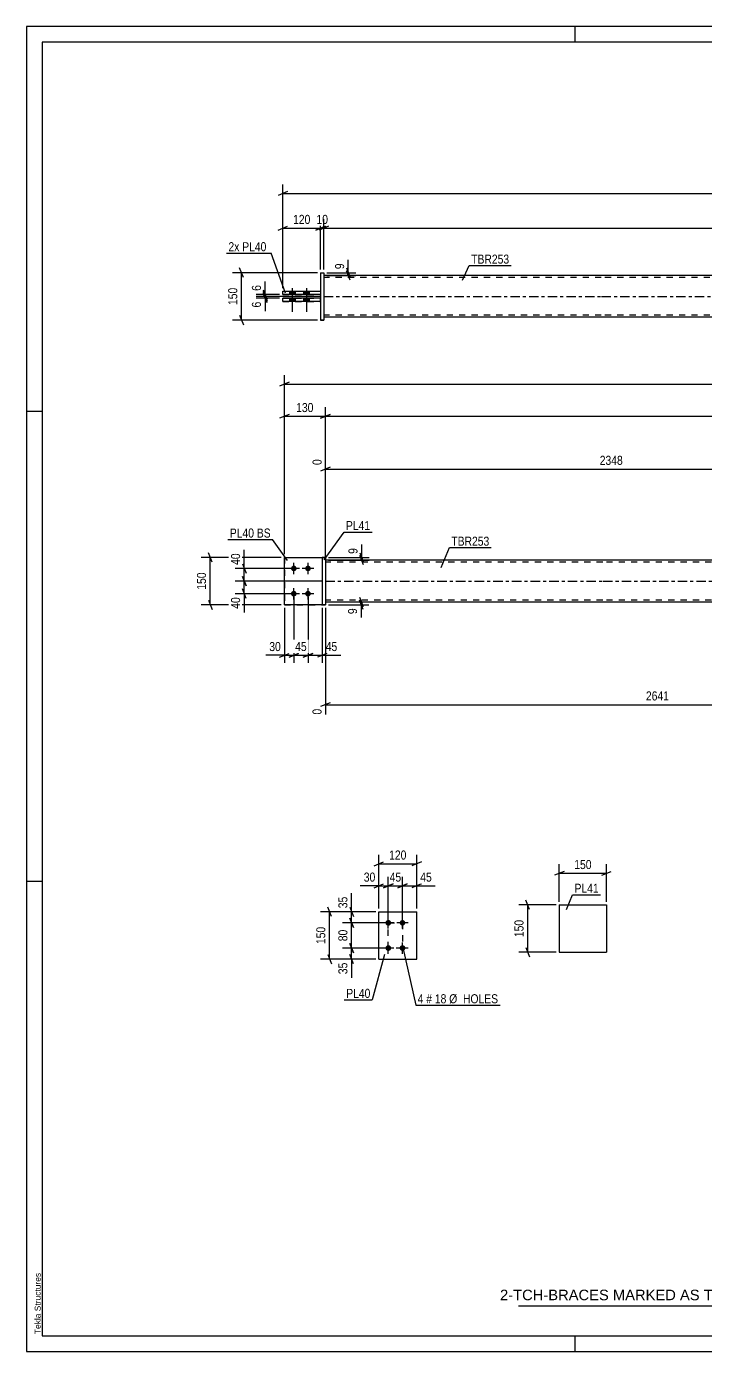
# Model space of a CAD drawing. Header units: millimetres. Extents: x 0 to 594, y 0 to 420.
# Drawn here: x 0 to 215.4, y 0 to 420 of the extents above; entities that cross this region are included whole.
import ezdxf

# ---------------------------------------------------------------- set-up
doc = ezdxf.new("R2010")
doc.units = ezdxf.units.MM
doc.linetypes.add('DXK_LINE_DOT2', pattern=[3.9198, 1.9599, -1.9599])
doc.linetypes.add('DXK_LINE_DOT3', pattern=[5.9187, 2.979, -0.9799, 0.9799, -0.9799])
doc.styles.add('Arial', font='ARIAL.TTF', dxfattribs={"height": 0.2})
doc.styles.add('Arial Narrow', font='ARIALN.TTF', dxfattribs={"height": 0.2})

# ---------------------------------------------------------------- blocks, each defined once
blk = doc.blocks.new('Unknown-581559637-1128')
at = {"color": 5, "linetype": 'Continuous'}
for p, q in [((594, 420), (0, 420)), ((0, 420), (0, 0)), ((174, 415), (174, 420)), ((589, 415), (5, 415)), ((5, 415), (5, 5)), ((5, 298), (0, 298)), ((5, 149), (0, 149)), ((5, 5), (589, 5)), ((174, 0), (174, 5)), ((0, 0), (594, 0))]:
    blk.add_line(p, q, dxfattribs=at)
at = {"color": 174, "linetype": 'Continuous', "style": 'Arial'}
blk.add_text('Tekla Structures', height=1.9102, rotation=90, dxfattribs=at).set_placement((4.5, 5.5))
blk = doc.blocks.new('Part-581559637-1555 - 1539')
at = {"color": 2, "linetype": 'Continuous'}
for p, q in [((111.76, 124.38), (111.76, 139.38)), ((111.76, 139.38), (123.76, 139.38)), ((123.76, 124.38), (123.76, 139.38)), ((111.76, 124.38), (111.76, 124.38)), ((111.76, 124.38), (123.76, 124.38)), ((123.76, 124.38), (123.76, 124.38))]:
    blk.add_line(p, q, dxfattribs=at)
at = {"color": 7, "linetype": 'DXK_LINE_DOT2'}
for p, q in [((111.76, 139.38), (123.76, 139.38)), ((111.76, 124.38), (111.76, 124.38)), ((111.76, 124.38), (123.76, 124.38)), ((123.76, 124.38), (123.76, 124.38))]:
    blk.add_line(p, q, dxfattribs=at)
blk = doc.blocks.new('Bolt-581559637-1560 - 1539')
at = {"linetype": 'Continuous'}
for points in [[(114.76, 134.98), (114.57, 135), (114.4, 135.06), (114.23, 135.15), (114.09, 135.28), (113.98, 135.43), (113.91, 135.6), (113.87, 135.79), (113.87, 135.98), (113.91, 136.16), (113.98, 136.33), (114.09, 136.48), (114.23, 136.61), (114.4, 136.7), (114.57, 136.76), (114.76, 136.78), (114.95, 136.76), (115.13, 136.7), (115.29, 136.61), (115.43, 136.48), (115.54, 136.33), (115.62, 136.16), (115.66, 135.98), (115.66, 135.79), (115.62, 135.6), (115.54, 135.43), (115.43, 135.28), (115.29, 135.15), (115.13, 135.06), (114.95, 135)], [(119.26, 134.98), (119.07, 135), (118.9, 135.06), (118.73, 135.15), (118.59, 135.28), (118.48, 135.43), (118.41, 135.6), (118.37, 135.79), (118.37, 135.98), (118.41, 136.16), (118.48, 136.33), (118.59, 136.48), (118.73, 136.61), (118.9, 136.7), (119.07, 136.76), (119.26, 136.78), (119.45, 136.76), (119.63, 136.7), (119.79, 136.61), (119.93, 136.48), (120.04, 136.33), (120.12, 136.16), (120.16, 135.98), (120.16, 135.79), (120.12, 135.6), (120.04, 135.43), (119.93, 135.28), (119.79, 135.15), (119.63, 135.06), (119.45, 135)], [(114.76, 126.98), (114.57, 127), (114.4, 127.06), (114.23, 127.15), (114.09, 127.28), (113.98, 127.43), (113.91, 127.6), (113.87, 127.79), (113.87, 127.98), (113.91, 128.16), (113.98, 128.33), (114.09, 128.48), (114.23, 128.61), (114.4, 128.7), (114.57, 128.76), (114.76, 128.78), (114.95, 128.76), (115.13, 128.7), (115.29, 128.61), (115.43, 128.48), (115.54, 128.33), (115.62, 128.16), (115.66, 127.98), (115.66, 127.79), (115.62, 127.6), (115.54, 127.43), (115.43, 127.28), (115.29, 127.15), (115.13, 127.06), (114.95, 127)], [(119.26, 126.98), (119.07, 127), (118.9, 127.06), (118.73, 127.15), (118.59, 127.28), (118.48, 127.43), (118.41, 127.6), (118.37, 127.79), (118.37, 127.98), (118.41, 128.16), (118.48, 128.33), (118.59, 128.48), (118.73, 128.61), (118.9, 128.7), (119.07, 128.76), (119.26, 128.78), (119.45, 128.76), (119.63, 128.7), (119.79, 128.61), (119.93, 128.48), (120.04, 128.33), (120.12, 128.16), (120.16, 127.98), (120.16, 127.79), (120.12, 127.6), (120.04, 127.43), (119.93, 127.28), (119.79, 127.15), (119.63, 127.06), (119.45, 127)]]:
    blk.add_hatch(color=1, dxfattribs=at).paths.add_polyline_path(points)
at = {"color": 1, "linetype": 'Continuous'}
for p, q in [((116.56, 135.88), (112.96, 135.88)), ((114.76, 134.08), (114.76, 137.68)), ((121.06, 135.88), (117.46, 135.88)), ((119.26, 134.08), (119.26, 137.68)), ((116.56, 127.88), (112.96, 127.88)), ((114.76, 126.08), (114.76, 129.68)), ((121.06, 127.88), (117.46, 127.88)), ((119.26, 126.08), (119.26, 129.68))]:
    blk.add_line(p, q, dxfattribs=at)
blk = doc.blocks.new('Bolt-581559637-1912 - 1907')
at = {"linetype": 'Continuous'}
for points in [[(84.79, 247.31, -1), (84.79, 249.11, -1)], [(89.29, 247.31, -1), (89.29, 249.11, -1)], [(84.79, 239.31, -1), (84.79, 241.11, -1)], [(89.29, 239.31, -1), (89.29, 241.11, -1)]]:
    blk.add_hatch(color=1, dxfattribs=at).paths.add_polyline_path(points)
at = {"color": 1, "linetype": 'Continuous'}
for p, q in [((86.59, 248.21), (82.99, 248.21)), ((84.79, 246.41), (84.79, 250.01)), ((91.09, 248.21), (87.49, 248.21)), ((89.29, 246.41), (89.29, 250.01)), ((86.59, 240.21), (82.99, 240.21)), ((84.79, 238.41), (84.79, 242.01)), ((91.09, 240.21), (87.49, 240.21)), ((89.29, 238.41), (89.29, 242.01))]:
    blk.add_line(p, q, dxfattribs=at)
blk = doc.blocks.new('Part-581559637-1923 - 1907')
at = {"color": 2, "linetype": 'Continuous'}
for p, q in [((94.79, 251.71), (93.79, 251.71)), ((93.79, 251.71), (93.79, 236.71)), ((94.79, 251.71), (94.79, 251.71)), ((94.79, 251.71), (94.79, 236.71)), ((93.79, 236.71), (94.79, 236.71))]:
    blk.add_line(p, q, dxfattribs=at)
at = {"color": 7, "linetype": 'DXK_LINE_DOT2'}
for p, q in [((93.79, 251.71), (94.79, 251.71)), ((94.79, 236.71), (93.79, 236.71))]:
    blk.add_line(p, q, dxfattribs=at)
blk = doc.blocks.new('Part-581559637-1928 - 1907')
at = {"color": 7, "linetype": 'DXK_LINE_DOT2'}
for p, q in [((81.79, 251.71), (81.79, 236.71)), ((81.79, 251.71), (93.79, 251.71)), ((93.79, 251.71), (93.79, 236.71)), ((81.79, 236.71), (93.79, 236.71))]:
    blk.add_line(p, q, dxfattribs=at)
blk = doc.blocks.new('Part-581559637-1933 - 1907')
at = {"color": 2, "linetype": 'Continuous'}
for p, q in [((81.79, 236.71), (81.79, 251.71)), ((81.79, 251.71), (93.79, 251.71)), ((93.79, 236.71), (81.79, 236.71))]:
    blk.add_line(p, q, dxfattribs=at)
at = {"color": 7, "linetype": 'DXK_LINE_DOT2'}
blk.add_line((93.79, 251.71), (93.79, 236.71), dxfattribs=at)
blk = doc.blocks.new('Part-581559637-1943 - 1907')
at = {"linetype": 'Continuous'}
blk.add_hatch(color=2, dxfattribs=at).paths.add_polyline_path([(496.91, 237.61), (496.11, 239.01), (497.71, 239.01)])
at = {"color": 2, "linetype": 'Continuous'}
for p, q in [((182.79, 250.81), (94.79, 250.81)), ((526.91, 250.81), (182.89, 250.81)), ((94.79, 237.61), (182.79, 237.61)), ((182.89, 237.61), (526.91, 237.61)), ((496.91, 237.61), (496.11, 239.01)), ((496.11, 239.01), (497.71, 239.01)), ((497.71, 239.01), (496.91, 237.61))]:
    blk.add_line(p, q, dxfattribs=at)
at = {"color": 7, "linetype": 'DXK_LINE_DOT2'}
for p, q in [((94.79, 250.81), (94.79, 237.61)), ((182.79, 250.21), (94.79, 250.21)), ((526.91, 250.21), (182.89, 250.21)), ((282.31, 250.81), (282.31, 250.21)), ((317.77, 250.81), (317.77, 250.21)), ((526.91, 237.61), (526.91, 250.81)), ((182.79, 238.21), (94.79, 238.21)), ((526.91, 238.21), (182.89, 238.21)), ((304.31, 237.61), (304.31, 238.21)), ((339.78, 237.61), (339.78, 238.21))]:
    blk.add_line(p, q, dxfattribs=at)
at = {"color": 7, "linetype": 'DXK_LINE_DOT3'}
for p, q in [((94.79, 244.21), (182.79, 244.21)), ((182.89, 244.21), (526.91, 244.21))]:
    blk.add_line(p, q, dxfattribs=at)
at = {"color": 2, "linetype": 'Continuous'}
blk.add_circle((496.91, 238.51), 1, dxfattribs=at)
blk = doc.blocks.new('Bolt-581559637-2355 - 2348')
at = {"linetype": 'Continuous'}
for points in [[(83.4, 335.08), (85.2, 335.08), (85.2, 336.08), (83.4, 336.08)], [(83.4, 335.08), (85.2, 335.08), (85.2, 336.08), (83.4, 336.08)], [(87.9, 335.08), (89.7, 335.08), (89.7, 336.08), (87.9, 336.08)], [(87.9, 335.08), (89.7, 335.08), (89.7, 336.08), (87.9, 336.08)], [(83.4, 332.88), (85.2, 332.88), (85.2, 333.88), (83.4, 333.88)], [(83.4, 332.88), (85.2, 332.88), (85.2, 333.88), (83.4, 333.88)], [(87.9, 332.88), (89.7, 332.88), (89.7, 333.88), (87.9, 333.88)], [(87.9, 332.88), (89.7, 332.88), (89.7, 333.88), (87.9, 333.88)]]:
    blk.add_hatch(color=1, dxfattribs=at).paths.add_polyline_path(points)
at = {"color": 1, "linetype": 'Continuous'}
for p, q in [((83.4, 336.08), (83.4, 335.08)), ((83.4, 336.08), (83.4, 335.08)), ((84.3, 337.08), (84.3, 329.58)), ((84.3, 337.08), (84.3, 329.58)), ((85.2, 336.08), (85.2, 335.08)), ((85.2, 336.08), (85.2, 335.08)), ((87.9, 336.08), (87.9, 335.08)), ((87.9, 336.08), (87.9, 335.08)), ((88.8, 337.08), (88.8, 329.58)), ((88.8, 337.08), (88.8, 329.58)), ((89.7, 336.08), (89.7, 335.08)), ((89.7, 336.08), (89.7, 335.08)), ((83.4, 333.88), (83.4, 332.88)), ((83.4, 333.88), (83.4, 332.88)), ((85.2, 333.88), (85.2, 332.88)), ((85.2, 333.88), (85.2, 332.88)), ((87.9, 333.88), (87.9, 332.88)), ((87.9, 333.88), (87.9, 332.88)), ((89.7, 333.88), (89.7, 332.88)), ((89.7, 333.88), (89.7, 332.88))]:
    blk.add_line(p, q, dxfattribs=at)
blk = doc.blocks.new('Part-581559637-2362 - 2348')
at = {"color": 2, "linetype": 'Continuous'}
for p, q in [((81.3, 335.08), (81.3, 336.08)), ((81.3, 336.08), (93.3, 336.08)), ((93.3, 336.08), (93.3, 335.08)), ((81.3, 335.08), (81.3, 335.08)), ((93.3, 335.08), (81.3, 335.08)), ((93.3, 335.08), (93.3, 335.08))]:
    blk.add_line(p, q, dxfattribs=at)
at = {"color": 7, "linetype": 'DXK_LINE_DOT2'}
for p, q in [((81.3, 336.08), (93.3, 336.08)), ((81.3, 335.08), (93.3, 335.08))]:
    blk.add_line(p, q, dxfattribs=at)
blk = doc.blocks.new('Part-581559637-2357 - 2348')
at = {"color": 2, "linetype": 'Continuous'}
for p, q in [((93.3, 341.95), (94.3, 341.95)), ((93.3, 341.95), (93.3, 326.95)), ((94.3, 341.95), (94.3, 341.95)), ((94.3, 341.95), (94.3, 326.95)), ((94.3, 326.95), (93.3, 326.95)), ((93.3, 326.95), (93.3, 326.95))]:
    blk.add_line(p, q, dxfattribs=at)
at = {"color": 7, "linetype": 'DXK_LINE_DOT2'}
for p, q in [((93.3, 341.95), (94.3, 341.95)), ((93.3, 326.95), (94.3, 326.95)), ((93.3, 326.95), (93.3, 326.95))]:
    blk.add_line(p, q, dxfattribs=at)
blk = doc.blocks.new('Part-581559637-2367 - 2348')
at = {"color": 2, "linetype": 'Continuous'}
for p, q in [((81.3, 332.88), (81.3, 333.88)), ((93.3, 333.88), (81.3, 333.88)), ((81.3, 332.88), (81.3, 332.88)), ((93.3, 332.88), (81.3, 332.88)), ((93.3, 332.88), (93.3, 333.88)), ((93.3, 332.88), (93.3, 332.88))]:
    blk.add_line(p, q, dxfattribs=at)
at = {"color": 7, "linetype": 'DXK_LINE_DOT2'}
for p, q in [((81.3, 333.88), (93.3, 333.88)), ((81.3, 332.88), (93.3, 332.88))]:
    blk.add_line(p, q, dxfattribs=at)
blk = doc.blocks.new('Part-581559637-2387 - 2348')
at = {"linetype": 'Continuous'}
blk.add_hatch(color=2, dxfattribs=at).paths.add_polyline_path([(496.43, 334.45), (495.63, 335.85), (497.23, 335.85)])
at = {"color": 2, "linetype": 'Continuous'}
for p, q in [((182.3, 341.05), (94.3, 341.05)), ((526.43, 341.05), (182.4, 341.05)), ((281.82, 335.17), (281.82, 335.07)), ((281.82, 335.17), (317.29, 335.17)), ((281.82, 335.17), (281.82, 335.17)), ((281.82, 333.77), (281.82, 333.87)), ((281.82, 333.77), (317.29, 333.77)), ((303.83, 335.07), (303.83, 335.17)), ((303.83, 335.17), (303.83, 335.17)), ((317.29, 335.17), (303.83, 335.17)), ((303.83, 333.87), (303.83, 333.77)), ((317.29, 335.17), (317.29, 333.77)), ((496.43, 334.45), (495.63, 335.85)), ((495.63, 335.85), (497.23, 335.85)), ((497.23, 335.85), (496.43, 334.45)), ((182.3, 327.85), (94.3, 327.85)), ((526.43, 327.85), (182.4, 327.85))]:
    blk.add_line(p, q, dxfattribs=at)
at = {"color": 7, "linetype": 'DXK_LINE_DOT2'}
for p, q in [((94.3, 341.05), (94.3, 327.85)), ((182.3, 340.45), (94.3, 340.45)), ((526.43, 340.45), (182.4, 340.45)), ((526.43, 341.05), (526.43, 327.85)), ((281.82, 335.17), (317.29, 335.17)), ((281.82, 335.07), (281.82, 335.17)), ((281.82, 333.87), (281.82, 335.07)), ((281.82, 333.77), (317.29, 333.77)), ((303.83, 333.87), (303.83, 335.17)), ((303.83, 335.17), (339.29, 335.17)), ((303.83, 333.77), (303.83, 333.77)), ((303.83, 333.77), (303.83, 333.77)), ((339.29, 333.77), (303.83, 333.77)), ((303.83, 333.77), (303.83, 333.77)), ((303.83, 333.77), (339.29, 333.77)), ((339.29, 335.17), (317.29, 335.17)), ((339.29, 335.17), (339.29, 333.77)), ((182.3, 328.45), (94.3, 328.45)), ((526.43, 328.45), (182.4, 328.45))]:
    blk.add_line(p, q, dxfattribs=at)
at = {"color": 7, "linetype": 'DXK_LINE_DOT3'}
for p, q in [((94.3, 334.45), (182.3, 334.45)), ((182.4, 334.45), (526.43, 334.45))]:
    blk.add_line(p, q, dxfattribs=at)
at = {"color": 2, "linetype": 'Continuous'}
blk.add_circle((496.43, 335.35), 1, dxfattribs=at)
blk = doc.blocks.new('Part-581559637-1515 - 1499')
at = {"color": 2, "linetype": 'Continuous'}
for p, q in [((168.99, 141.58), (168.99, 126.58)), ((168.99, 141.58), (183.99, 141.58)), ((183.99, 141.58), (183.99, 126.58)), ((168.99, 126.58), (183.99, 126.58))]:
    blk.add_line(p, q, dxfattribs=at)
blk = doc.blocks.new('Rectangle-581559637-1675 - 1539')
at = {"color": 1, "linetype": 'DXK_LINE_DOT2'}
blk.add_lwpolyline([(114.76, 135.88), (119.26, 135.88), (119.26, 127.88), (114.76, 127.88), (114.76, 135.88)], close=True, dxfattribs=at)
blk = doc.blocks.new('StraightDimension-581559637-1562 - 1539')
at = {"color": 7, "linetype": 'Continuous'}
for p, q in [((111.76, 140.38), (111.76, 157.44)), ((123.76, 140.38), (123.76, 157.44)), ((110.26, 153.99), (113.26, 155.19)), ((111.76, 154.59), (123.76, 154.59)), ((125.26, 155.19), (122.26, 153.99))]:
    blk.add_line(p, q, dxfattribs=at)
at = {"color": 0}
blk.add_wipeout([(121.1, 155.34), (121.1, 159.54), (114.42, 159.54), (114.42, 155.34)], dxfattribs=at)
at = {"color": 3, "style": 'Arial Narrow'}
blk.add_text('120', height=2.863, dxfattribs=at).set_placement((115.02, 155.94))
blk = doc.blocks.new('StraightDimension-581559637-1662 - 1539')
at = {"color": 7, "linetype": 'Continuous'}
for p, q in [((113.76, 127.88), (100.28, 127.88)), ((102.53, 129.38), (103.73, 126.38)), ((103.13, 124.38), (103.13, 127.88)), ((110.76, 124.38), (100.28, 124.38)), ((103.73, 122.88), (102.53, 125.88))]:
    blk.add_line(p, q, dxfattribs=at)
at = {"color": 0}
blk.add_wipeout([(102.38, 123.86), (98.18, 123.86), (98.18, 119), (102.38, 119)], dxfattribs=at)
at = {"color": 7, "linetype": 'Continuous'}
blk.add_line((103.13, 124.38), (103.13, 118.48), dxfattribs=at)
blk.add_line((103.13, 124.38), (103.13, 118.48), dxfattribs=at)
at = {"color": 3, "style": 'Arial Narrow'}
blk.add_text('35', height=2.863, rotation=90.0002, dxfattribs=at).set_placement((101.78, 119.6))
blk = doc.blocks.new('StraightDimension-581559637-1598 - 1539')
at = {"color": 7, "linetype": 'Continuous'}
for p, q in [((113.26, 146.99), (116.26, 148.19)), ((114.76, 136.88), (114.76, 150.44)), ((114.76, 147.59), (119.26, 147.59)), ((120.76, 148.19), (117.76, 146.99)), ((119.26, 136.88), (119.26, 150.44))]:
    blk.add_line(p, q, dxfattribs=at)
at = {"color": 0}
blk.add_wipeout([(119.44, 148.34), (119.44, 152.54), (114.58, 152.54), (114.58, 148.34)], dxfattribs=at)
at = {"color": 3, "style": 'Arial Narrow'}
blk.add_text('45', height=2.863, dxfattribs=at).set_placement((115.18, 148.94))
blk = doc.blocks.new('StraightDimension-581559637-1582 - 1539')
at = {"color": 7, "linetype": 'Continuous'}
for p, q in [((117.76, 146.99), (120.76, 148.19)), ((119.26, 136.88), (119.26, 150.44)), ((119.26, 147.59), (123.76, 147.59)), ((125.26, 148.19), (122.26, 146.99)), ((123.76, 140.38), (123.76, 150.44))]:
    blk.add_line(p, q, dxfattribs=at)
at = {"color": 0}
blk.add_wipeout([(129.14, 148.34), (129.14, 152.54), (124.29, 152.54), (124.29, 148.34)], dxfattribs=at)
at = {"color": 7, "linetype": 'Continuous'}
blk.add_line((123.76, 147.59), (129.67, 147.59), dxfattribs=at)
blk.add_line((123.76, 147.59), (129.67, 147.59), dxfattribs=at)
at = {"color": 3, "style": 'Arial Narrow'}
blk.add_text('45', height=2.863, dxfattribs=at).set_placement((124.89, 148.94))
blk = doc.blocks.new('StraightDimension-581559637-1608 - 1539')
at = {"color": 7, "linetype": 'Continuous'}
for p, q in [((110.26, 146.99), (113.26, 148.19)), ((111.76, 140.38), (111.76, 150.44)), ((111.76, 147.59), (114.76, 147.59)), ((116.26, 148.19), (113.26, 146.99)), ((114.76, 136.88), (114.76, 150.44))]:
    blk.add_line(p, q, dxfattribs=at)
at = {"color": 0}
blk.add_wipeout([(111.24, 148.34), (111.24, 152.54), (106.38, 152.54), (106.38, 148.34)], dxfattribs=at)
at = {"color": 7, "linetype": 'Continuous'}
blk.add_line((111.76, 147.59), (105.86, 147.59), dxfattribs=at)
blk.add_line((111.76, 147.59), (105.86, 147.59), dxfattribs=at)
at = {"color": 3, "style": 'Arial Narrow'}
blk.add_text('30', height=2.863, dxfattribs=at).set_placement((106.98, 148.94))
blk = doc.blocks.new('StraightDimension-581559637-1622 - 1539')
at = {"color": 7, "linetype": 'Continuous'}
for p, q in [((110.76, 139.38), (93.28, 139.38)), ((96.73, 137.88), (95.53, 140.88)), ((96.13, 124.38), (96.13, 139.38)), ((110.76, 124.38), (93.28, 124.38)), ((95.53, 125.88), (96.73, 122.88))]:
    blk.add_line(p, q, dxfattribs=at)
at = {"color": 0}
blk.add_wipeout([(95.38, 135.22), (91.18, 135.22), (91.18, 128.54), (95.38, 128.54)], dxfattribs=at)
at = {"color": 3, "style": 'Arial Narrow'}
blk.add_text('150', height=2.863, rotation=90.0002, dxfattribs=at).set_placement((94.78, 129.14))
blk = doc.blocks.new('StraightDimension-581559637-1639 - 1539')
at = {"color": 7, "linetype": 'Continuous'}
for p, q in [((110.76, 139.38), (100.28, 139.38)), ((102.53, 140.88), (103.73, 137.88)), ((103.13, 135.88), (103.13, 139.38)), ((113.76, 135.88), (100.28, 135.88)), ((103.73, 134.38), (102.53, 137.38))]:
    blk.add_line(p, q, dxfattribs=at)
at = {"color": 0}
blk.add_wipeout([(102.38, 144.76), (98.18, 144.76), (98.18, 139.91), (102.38, 139.91)], dxfattribs=at)
at = {"color": 7, "linetype": 'Continuous'}
blk.add_line((103.13, 139.38), (103.13, 145.29), dxfattribs=at)
blk.add_line((103.13, 139.38), (103.13, 145.29), dxfattribs=at)
at = {"color": 3, "style": 'Arial Narrow'}
blk.add_text('35', height=2.863, rotation=90.0002, dxfattribs=at).set_placement((101.78, 140.51))
blk = doc.blocks.new('StraightDimension-581559637-1652 - 1539')
at = {"color": 7, "linetype": 'Continuous'}
for p, q in [((113.76, 135.88), (100.28, 135.88)), ((102.53, 137.38), (103.73, 134.38)), ((103.13, 127.88), (103.13, 135.88)), ((113.76, 127.88), (100.28, 127.88)), ((103.73, 126.38), (102.53, 129.38))]:
    blk.add_line(p, q, dxfattribs=at)
at = {"color": 0}
blk.add_wipeout([(102.38, 134.31), (98.18, 134.31), (98.18, 129.45), (102.38, 129.45)], dxfattribs=at)
at = {"color": 3, "style": 'Arial Narrow'}
blk.add_text('80', height=2.863, rotation=90.0002, dxfattribs=at).set_placement((101.78, 130.05))
blk = doc.blocks.new('StraightDimension-581559637-4283 - 1907')
at = {"color": 7, "linetype": 'Continuous'}
for p, q in [((81.79, 252.71), (81.79, 299.29)), ((94.79, 252.71), (94.79, 299.29)), ((83.29, 297.04), (80.29, 295.84)), ((81.79, 296.44), (94.79, 296.44)), ((93.29, 295.84), (96.29, 297.04))]:
    blk.add_line(p, q, dxfattribs=at)
at = {"color": 0}
blk.add_wipeout([(91.63, 297.19), (91.63, 301.39), (84.94, 301.39), (84.94, 297.19)], dxfattribs=at)
at = {"color": 3, "style": 'Arial Narrow'}
blk.add_text('130', height=2.863, dxfattribs=at).set_placement((85.54, 297.79))
blk = doc.blocks.new('StraightDimension-581559637-2163 - 1907')
at = {"color": 7, "linetype": 'Continuous'}
for p, q in [((105.74, 253.21), (106.94, 250.21)), ((106.94, 249.31), (105.74, 252.31)), ((95.79, 251.71), (108.74, 251.71)), ((95.79, 250.81), (108.74, 250.81)), ((106.34, 250.81), (106.34, 251.71))]:
    blk.add_line(p, q, dxfattribs=at)
at = {"color": 0}
blk.add_wipeout([(105.59, 255.26), (101.39, 255.26), (101.39, 252.23), (105.59, 252.23)], dxfattribs=at)
at = {"color": 7, "linetype": 'Continuous'}
blk.add_line((106.34, 251.71), (106.34, 255.79), dxfattribs=at)
blk.add_line((106.34, 251.71), (106.34, 255.79), dxfattribs=at)
at = {"color": 3, "style": 'Arial Narrow'}
blk.add_text('9', height=2.86, rotation=90.0002, dxfattribs=at).set_placement((104.99, 252.83))
blk = doc.blocks.new('StraightDimension-581559637-2239 - 1907')
at = {"color": 7, "linetype": 'Continuous'}
for p, q in [((89.29, 239.21), (89.29, 218.28)), ((93.79, 235.71), (93.79, 218.28)), ((87.79, 220.08), (90.79, 221.28)), ((89.29, 220.68), (93.79, 220.68)), ((95.29, 221.28), (92.29, 220.08))]:
    blk.add_line(p, q, dxfattribs=at)
at = {"color": 0}
blk.add_wipeout([(99.17, 221.43), (99.17, 225.63), (94.31, 225.63), (94.31, 221.43)], dxfattribs=at)
at = {"color": 7, "linetype": 'Continuous'}
blk.add_line((93.79, 220.68), (99.69, 220.68), dxfattribs=at)
blk.add_line((93.79, 220.68), (99.69, 220.68), dxfattribs=at)
at = {"color": 3, "style": 'Arial Narrow'}
blk.add_text('45', height=2.863, dxfattribs=at).set_placement((94.91, 222.03))
blk = doc.blocks.new('StraightDimension-581559637-2253 - 1907')
at = {"color": 7, "linetype": 'Continuous'}
for p, q in [((276.16, 260.57), (276.16, 288.31)), ((94.79, 251.81), (94.79, 282.83)), ((96.29, 280.3), (93.29, 279.1)), ((94.79, 279.7), (276.16, 279.7)), ((274.66, 279.1), (277.66, 280.3))]:
    blk.add_line(p, q, dxfattribs=at)
at = {"color": 0, "linetype": 'Continuous'}
for points in [[(275.56, 288.91), (271.36, 288.91), (271.36, 280.4), (275.56, 280.4)], [(94.19, 283.43), (89.99, 283.43), (89.99, 280.4), (94.19, 280.4)]]:
    blk.add_wipeout(points, dxfattribs=at)
at = {"color": 0}
blk.add_wipeout([(189.73, 280.45), (189.73, 284.65), (181.22, 284.65), (181.22, 280.45)], dxfattribs=at)
at = {"color": 3, "linetype": 'Continuous', "style": 'Arial Narrow'}
for s, height, p in [('2348', 2.863, (274.96, 281)), ('0', 2.86, (93.59, 281))]:
    blk.add_text(s, height=height, rotation=90.0002, dxfattribs=at).set_placement(p)
at = {"color": 3, "style": 'Arial Narrow'}
blk.add_text('2348', height=2.863, dxfattribs=at).set_placement((181.82, 281.05))
blk = doc.blocks.new('StraightDimension-581559637-2073 - 1907')
at = {"color": 7, "linetype": 'Continuous'}
for p, q in [((58.89, 250.21), (57.69, 253.21)), ((80.79, 251.71), (55.44, 251.71)), ((58.29, 236.71), (58.29, 251.71)), ((80.79, 236.71), (55.44, 236.71)), ((57.69, 238.21), (58.89, 235.21))]:
    blk.add_line(p, q, dxfattribs=at)
at = {"color": 0}
blk.add_wipeout([(57.54, 247.55), (53.34, 247.55), (53.34, 240.87), (57.54, 240.87)], dxfattribs=at)
at = {"color": 3, "style": 'Arial Narrow'}
blk.add_text('150', height=2.863, rotation=90.0002, dxfattribs=at).set_placement((56.94, 241.47))
blk = doc.blocks.new('StraightDimension-581559637-2215 - 1907')
at = {"color": 7, "linetype": 'Continuous'}
for p, q in [((94.79, 235.71), (94.79, 201.9)), ((305.46, 236.61), (305.46, 196.42)), ((96.29, 205.63), (93.29, 204.43)), ((94.79, 205.03), (305.46, 205.03)), ((303.96, 204.43), (306.96, 205.63))]:
    blk.add_line(p, q, dxfattribs=at)
at = {"color": 0}
blk.add_wipeout([(204.38, 205.78), (204.38, 209.98), (195.87, 209.98), (195.87, 205.78)], dxfattribs=at)
at = {"color": 0, "linetype": 'Continuous'}
for points in [[(94.19, 204.33), (89.99, 204.33), (89.99, 201.3), (94.19, 201.3)], [(304.86, 204.33), (300.66, 204.33), (300.66, 195.82), (304.86, 195.82)]]:
    blk.add_wipeout(points, dxfattribs=at)
at = {"color": 3, "style": 'Arial Narrow'}
blk.add_text('2641', height=2.863, dxfattribs=at).set_placement((196.47, 206.38))
at = {"color": 3, "linetype": 'Continuous', "style": 'Arial Narrow'}
for s, height, p in [('0', 2.86, (93.59, 201.9)), ('2641', 2.863, (304.26, 196.42))]:
    blk.add_text(s, height=height, rotation=90.0002, dxfattribs=at).set_placement(p)
blk = doc.blocks.new('StraightDimension-581559637-2304 - 1907')
at = {"color": 7, "linetype": 'Continuous'}
for p, q in [((83.29, 307.21), (80.29, 306.01)), ((81.79, 252.71), (81.79, 309.46)), ((81.79, 306.61), (539.91, 306.61)), ((538.41, 306.01), (541.41, 307.21)), ((539.91, 252.71), (539.91, 309.46))]:
    blk.add_line(p, q, dxfattribs=at)
at = {"color": 0}
blk.add_wipeout([(315.11, 307.36), (315.11, 311.56), (306.59, 311.56), (306.59, 307.36)], dxfattribs=at)
at = {"color": 3, "style": 'Arial Narrow'}
blk.add_text('5115', height=2.863, dxfattribs=at).set_placement((307.19, 307.96))
blk = doc.blocks.new('StraightDimension-581559637-2136 - 1907')
at = {"color": 7, "linetype": 'Continuous'}
for p, q in [((83.79, 248.21), (66.24, 248.21)), ((68.49, 249.71), (69.69, 246.71)), ((69.09, 244.21), (69.09, 248.21)), ((93.79, 244.21), (66.24, 244.21)), ((69.69, 242.71), (68.49, 245.71))]:
    blk.add_line(p, q, dxfattribs=at)
at = {"color": 0}
blk.add_wipeout([(68.34, 253.59), (64.14, 253.59), (64.14, 248.73), (68.34, 248.73)], dxfattribs=at)
at = {"color": 7, "linetype": 'Continuous'}
blk.add_line((69.09, 248.21), (69.09, 254.11), dxfattribs=at)
blk.add_line((69.09, 248.21), (69.09, 254.11), dxfattribs=at)
at = {"color": 3, "style": 'Arial Narrow'}
blk.add_text('40', height=2.863, rotation=90.0002, dxfattribs=at).set_placement((67.74, 249.33))
blk = doc.blocks.new('StraightDimension-581559637-2149 - 1907')
at = {"color": 7, "linetype": 'Continuous'}
for p, q in [((93.79, 244.21), (66.24, 244.21)), ((68.49, 245.71), (69.69, 242.71)), ((69.09, 240.21), (69.09, 244.21)), ((83.79, 240.21), (66.24, 240.21)), ((69.69, 238.71), (68.49, 241.71))]:
    blk.add_line(p, q, dxfattribs=at)
at = {"color": 0}
blk.add_wipeout([(68.34, 239.68), (64.14, 239.68), (64.14, 234.83), (68.34, 234.83)], dxfattribs=at)
at = {"color": 7, "linetype": 'Continuous'}
blk.add_line((69.09, 240.21), (69.09, 234.3), dxfattribs=at)
blk.add_line((69.09, 240.21), (69.09, 234.3), dxfattribs=at)
at = {"color": 3, "style": 'Arial Narrow'}
blk.add_text('40', height=2.863, rotation=90.0002, dxfattribs=at).set_placement((67.74, 235.43))
blk = doc.blocks.new('StraightDimension-581559637-2172 - 1907')
at = {"color": 7, "linetype": 'Continuous'}
for p, q in [((95.79, 237.61), (108.59, 237.61)), ((95.79, 236.71), (108.59, 236.71)), ((105.59, 239.11), (106.79, 236.11)), ((106.79, 235.21), (105.59, 238.21)), ((106.19, 236.71), (106.19, 237.61))]:
    blk.add_line(p, q, dxfattribs=at)
at = {"color": 0}
blk.add_wipeout([(105.44, 236.18), (101.24, 236.18), (101.24, 233.15), (105.44, 233.15)], dxfattribs=at)
at = {"color": 7, "linetype": 'Continuous'}
blk.add_line((106.19, 236.71), (106.19, 232.63), dxfattribs=at)
blk.add_line((106.19, 236.71), (106.19, 232.63), dxfattribs=at)
at = {"color": 3, "style": 'Arial Narrow'}
blk.add_text('9', height=2.86, rotation=90.0002, dxfattribs=at).set_placement((104.84, 233.75))
blk = doc.blocks.new('StraightDimension-581559637-2222 - 1907')
at = {"color": 7, "linetype": 'Continuous'}
for p, q in [((81.79, 235.71), (81.79, 218.28)), ((84.79, 239.21), (84.79, 218.28)), ((80.29, 220.08), (83.29, 221.28)), ((81.79, 220.68), (84.79, 220.68)), ((86.29, 221.28), (83.29, 220.08))]:
    blk.add_line(p, q, dxfattribs=at)
at = {"color": 0}
blk.add_wipeout([(81.26, 221.43), (81.26, 225.63), (76.41, 225.63), (76.41, 221.43)], dxfattribs=at)
at = {"color": 7, "linetype": 'Continuous'}
blk.add_line((81.79, 220.68), (75.88, 220.68), dxfattribs=at)
blk.add_line((81.79, 220.68), (75.88, 220.68), dxfattribs=at)
at = {"color": 3, "style": 'Arial Narrow'}
blk.add_text('30', height=2.863, dxfattribs=at).set_placement((77.01, 222.03))
blk = doc.blocks.new('StraightDimension-581559637-2232 - 1907')
at = {"color": 7, "linetype": 'Continuous'}
for p, q in [((84.79, 239.21), (84.79, 218.28)), ((89.29, 239.21), (89.29, 218.28)), ((83.29, 220.08), (86.29, 221.28)), ((84.79, 220.68), (89.29, 220.68)), ((90.79, 221.28), (87.79, 220.08))]:
    blk.add_line(p, q, dxfattribs=at)
at = {"color": 0}
blk.add_wipeout([(89.47, 221.43), (89.47, 225.63), (84.61, 225.63), (84.61, 221.43)], dxfattribs=at)
at = {"color": 3, "style": 'Arial Narrow'}
blk.add_text('45', height=2.863, dxfattribs=at).set_placement((85.21, 222.03))
blk = doc.blocks.new('StraightDimension-581559637-4282 - 1907')
at = {"color": 7, "linetype": 'Continuous'}
for p, q in [((94.79, 252.71), (94.79, 299.29)), ((526.91, 252.71), (526.91, 299.29)), ((96.29, 297.04), (93.29, 295.84)), ((94.79, 296.44), (526.91, 296.44)), ((525.41, 295.84), (528.41, 297.04))]:
    blk.add_line(p, q, dxfattribs=at)
at = {"color": 0}
blk.add_wipeout([(315.11, 297.19), (315.11, 301.39), (306.59, 301.39), (306.59, 297.19)], dxfattribs=at)
at = {"color": 3, "style": 'Arial Narrow'}
blk.add_text('4855', height=2.863, dxfattribs=at).set_placement((307.19, 297.79))
blk = doc.blocks.new('StraightDimension-581559637-2419 - 2348')
at = {"color": 7, "linetype": 'Continuous'}
for p, q in [((81.3, 337.08), (81.3, 358.92)), ((93.3, 342.95), (93.3, 358.92)), ((79.8, 355.47), (82.8, 356.67)), ((81.3, 356.07), (93.3, 356.07)), ((94.8, 356.67), (91.8, 355.47))]:
    blk.add_line(p, q, dxfattribs=at)
at = {"color": 0}
blk.add_wipeout([(90.65, 356.82), (90.65, 361.02), (83.96, 361.02), (83.96, 356.82)], dxfattribs=at)
at = {"color": 3, "style": 'Arial Narrow'}
blk.add_text('120', height=2.863, dxfattribs=at).set_placement((84.56, 357.42))
blk = doc.blocks.new('StraightDimension-581559637-2398 - 2348')
at = {"color": 7, "linetype": 'Continuous'}
for p, q in [((81.3, 337.08), (81.3, 369.93)), ((539.43, 337.05), (539.43, 369.93)), ((82.8, 367.68), (79.8, 366.48)), ((81.3, 367.08), (539.43, 367.08)), ((537.93, 366.48), (540.93, 367.68))]:
    blk.add_line(p, q, dxfattribs=at)
at = {"color": 0}
blk.add_wipeout([(314.62, 367.83), (314.62, 372.03), (306.11, 372.03), (306.11, 367.83)], dxfattribs=at)
at = {"color": 3, "style": 'Arial Narrow'}
blk.add_text('5115', height=2.863, dxfattribs=at).set_placement((306.71, 368.43))
blk = doc.blocks.new('StraightDimension-581559637-2409 - 2348')
at = {"color": 7, "linetype": 'Continuous'}
for p, q in [((93.3, 342.95), (93.3, 358.92)), ((94.3, 342.95), (94.3, 358.92)), ((91.8, 355.47), (94.8, 356.67)), ((95.8, 356.67), (92.8, 355.47)), ((93.3, 356.07), (94.3, 356.07))]:
    blk.add_line(p, q, dxfattribs=at)
at = {"color": 0}
blk.add_wipeout([(96.23, 356.82), (96.23, 361.02), (91.37, 361.02), (91.37, 356.82)], dxfattribs=at)
at = {"color": 3, "style": 'Arial Narrow'}
blk.add_text('10', height=2.863, dxfattribs=at).set_placement((91.97, 357.42))
blk = doc.blocks.new('StraightDimension-581559637-2429 - 2348')
at = {"color": 7, "linetype": 'Continuous'}
for p, q in [((94.3, 342.95), (94.3, 358.92)), ((526.43, 342.95), (526.43, 358.92)), ((95.8, 356.67), (92.8, 355.47)), ((94.3, 356.07), (526.43, 356.07)), ((524.93, 355.47), (527.93, 356.67))]:
    blk.add_line(p, q, dxfattribs=at)
at = {"color": 0}
blk.add_wipeout([(314.62, 356.82), (314.62, 361.02), (306.11, 361.02), (306.11, 356.82)], dxfattribs=at)
at = {"color": 3, "style": 'Arial Narrow'}
blk.add_text('4855', height=2.863, dxfattribs=at).set_placement((306.71, 357.42))
blk = doc.blocks.new('StraightDimension-581559637-2460 - 2348')
at = {"color": 7, "linetype": 'Continuous'}
for p, q in [((92.3, 341.95), (65.36, 341.95)), ((68.81, 340.45), (67.61, 343.45)), ((68.21, 326.95), (68.21, 341.95)), ((67.61, 328.45), (68.81, 325.45)), ((92.3, 326.95), (65.36, 326.95))]:
    blk.add_line(p, q, dxfattribs=at)
at = {"color": 0}
blk.add_wipeout([(67.46, 337.79), (63.26, 337.79), (63.26, 331.11), (67.46, 331.11)], dxfattribs=at)
at = {"color": 3, "style": 'Arial Narrow'}
blk.add_text('150', height=2.863, rotation=90.0002, dxfattribs=at).set_placement((66.86, 331.71))
blk = doc.blocks.new('StraightDimension-581559637-2480 - 2348')
at = {"color": 7, "linetype": 'Continuous'}
for p, q in [((95.3, 341.95), (104.48, 341.95)), ((95.3, 341.05), (104.48, 341.05)), ((101.48, 343.45), (102.68, 340.45)), ((102.68, 339.55), (101.48, 342.55)), ((102.08, 341.05), (102.08, 341.95))]:
    blk.add_line(p, q, dxfattribs=at)
at = {"color": 0}
blk.add_wipeout([(101.33, 345.5), (97.13, 345.5), (97.13, 342.48), (101.33, 342.48)], dxfattribs=at)
at = {"color": 7, "linetype": 'Continuous'}
blk.add_line((102.08, 341.95), (102.08, 346.03), dxfattribs=at)
blk.add_line((102.08, 341.95), (102.08, 346.03), dxfattribs=at)
at = {"color": 3, "style": 'Arial Narrow'}
blk.add_text('9', height=2.86, rotation=90.0002, dxfattribs=at).set_placement((100.73, 343.08))
blk = doc.blocks.new('StraightDimension-581559637-2491 - 2348')
at = {"color": 7, "linetype": 'Continuous'}
for p, q in [((93.3, 334.45), (72.86, 334.45)), ((80.3, 333.88), (72.86, 333.88)), ((75.11, 335.95), (76.31, 332.95)), ((76.31, 332.38), (75.11, 335.38)), ((75.71, 333.88), (75.71, 334.45))]:
    blk.add_line(p, q, dxfattribs=at)
at = {"color": 0}
blk.add_wipeout([(74.96, 333.36), (70.76, 333.36), (70.76, 330.33), (74.96, 330.33)], dxfattribs=at)
at = {"color": 7, "linetype": 'Continuous'}
blk.add_line((75.71, 333.88), (75.71, 329.8), dxfattribs=at)
blk.add_line((75.71, 333.88), (75.71, 329.8), dxfattribs=at)
at = {"color": 3, "style": 'Arial Narrow'}
blk.add_text('6', height=2.86, rotation=90.0002, dxfattribs=at).set_placement((74.36, 330.93))
blk = doc.blocks.new('StraightDimension-581559637-2507 - 2348')
at = {"color": 7, "linetype": 'Continuous'}
for p, q in [((75.11, 336.58), (76.31, 333.58)), ((80.3, 335.08), (72.86, 335.08)), ((93.3, 334.45), (72.86, 334.45)), ((76.31, 332.95), (75.11, 335.95)), ((75.71, 334.45), (75.71, 335.08))]:
    blk.add_line(p, q, dxfattribs=at)
at = {"color": 0}
blk.add_wipeout([(74.96, 338.63), (70.76, 338.63), (70.76, 335.61), (74.96, 335.61)], dxfattribs=at)
at = {"color": 7, "linetype": 'Continuous'}
blk.add_line((75.71, 335.08), (75.71, 339.16), dxfattribs=at)
blk.add_line((75.71, 335.08), (75.71, 339.16), dxfattribs=at)
at = {"color": 3, "style": 'Arial Narrow'}
blk.add_text('6', height=2.86, rotation=90.0002, dxfattribs=at).set_placement((74.36, 336.21))
blk = doc.blocks.new('StraightDimension-581559637-1517 - 1499')
at = {"color": 7, "linetype": 'Continuous'}
for p, q in [((159.59, 140.08), (158.39, 143.08)), ((167.99, 141.58), (156.14, 141.58)), ((158.99, 126.58), (158.99, 141.58)), ((167.99, 126.58), (156.14, 126.58)), ((158.39, 128.08), (159.59, 125.08))]:
    blk.add_line(p, q, dxfattribs=at)
at = {"color": 0}
blk.add_wipeout([(158.24, 137.42), (154.04, 137.42), (154.04, 130.74), (158.24, 130.74)], dxfattribs=at)
at = {"color": 3, "style": 'Arial Narrow'}
blk.add_text('150', height=2.863, rotation=90.0002, dxfattribs=at).set_placement((157.64, 131.34))
blk = doc.blocks.new('StraightDimension-581559637-1526 - 1499')
at = {"color": 7, "linetype": 'Continuous'}
for p, q in [((170.49, 152.18), (167.49, 150.98)), ((168.99, 142.58), (168.99, 154.43)), ((168.99, 151.58), (183.99, 151.58)), ((182.49, 150.98), (185.49, 152.18)), ((183.99, 142.58), (183.99, 154.43))]:
    blk.add_line(p, q, dxfattribs=at)
at = {"color": 0}
blk.add_wipeout([(179.83, 152.33), (179.83, 156.53), (173.14, 156.53), (173.14, 152.33)], dxfattribs=at)
at = {"color": 3, "style": 'Arial Narrow'}
blk.add_text('150', height=2.863, dxfattribs=at).set_placement((173.74, 152.93))
blk = doc.blocks.new('Unknown-581559637-4610')
at = {"color": 7, "linetype": 'Continuous'}
blk.add_line((156, 14.5), (226, 14.5), dxfattribs=at)
at = {"color": 7, "style": 'Arial'}
blk.add_text('2-TCH-BRACES MARKED AS TBR253', height=3.3428, dxfattribs=at).set_placement((150.19, 16.25))
blk = doc.blocks.new('Mark-581559637-1551 - 1539')
at = {"color": 0}
blk.add_wipeout([(109.08, 112.09), (109.08, 115.09), (101.41, 115.09), (101.41, 112.09)], dxfattribs=at)
blk.add_wipeout([(109.08, 112.09), (109.08, 115.09), (101.41, 115.09), (101.41, 112.09)], dxfattribs=at)
at = {"color": 30, "linetype": 'Continuous'}
for p in [(113.6, 125.88), (100.81, 111.49)]:
    blk.add_line(p, (109.68, 111.49), dxfattribs=at)
at = {"color": 3, "style": 'Arial Narrow'}
blk.add_text('PL40', height=2.863, dxfattribs=at).set_placement((101.41, 112.09))
blk = doc.blocks.new('Mark-581559637-1556 - 1539')
at = {"color": 0}
blk.add_wipeout([(125.89, 110.38), (125.89, 113.38), (124.06, 113.38), (124.06, 110.38)], dxfattribs=at)
blk.add_wipeout([(125.89, 110.38), (125.89, 113.38), (124.06, 113.38), (124.06, 110.38)], dxfattribs=at)
at = {"color": 7, "linetype": 'Continuous'}
blk.add_line((119.38, 128.03), (123.46, 109.78), dxfattribs=at)
at = {"color": 0}
blk.add_wipeout([(128.62, 110.38), (128.62, 113.38), (126.79, 113.38), (126.79, 110.38)], dxfattribs=at)
blk.add_wipeout([(128.62, 110.38), (128.62, 113.38), (126.79, 113.38), (126.79, 110.38)], dxfattribs=at)
at = {"color": 3, "style": 'Arial Narrow'}
blk.add_text('4', height=2.86, dxfattribs=at).set_placement((124.06, 110.38))
at = {"color": 0}
blk.add_wipeout([(133.17, 110.38), (133.17, 113.38), (129.52, 113.38), (129.52, 110.38)], dxfattribs=at)
blk.add_wipeout([(133.17, 110.38), (133.17, 113.38), (129.52, 113.38), (129.52, 110.38)], dxfattribs=at)
at = {"color": 3, "style": 'Arial Narrow'}
blk.add_text('#', height=2.86, dxfattribs=at).set_placement((126.79, 110.38))
at = {"color": 0}
blk.add_wipeout([(149.6, 110.38), (149.6, 113.38), (134.07, 113.38), (134.07, 110.38)], dxfattribs=at)
blk.add_wipeout([(149.6, 110.38), (149.6, 113.38), (134.07, 113.38), (134.07, 110.38)], dxfattribs=at)
at = {"color": 7, "linetype": 'Continuous'}
blk.add_line((123.46, 109.78), (150.2, 109.78), dxfattribs=at)
at = {"color": 3, "style": 'Arial Narrow'}
for s, p in [('18', (129.52, 110.38)), ('Ø  HOLES', (134.07, 110.38))]:
    blk.add_text(s, height=2.863, dxfattribs=at).set_placement(p)
blk = doc.blocks.new('Mark-581559637-1919 - 1907')
at = {"color": 0}
blk.add_wipeout([(108.99, 260.36), (108.99, 263.36), (101.31, 263.36), (101.31, 260.36)], dxfattribs=at)
blk.add_wipeout([(108.99, 260.36), (108.99, 263.36), (101.31, 263.36), (101.31, 260.36)], dxfattribs=at)
at = {"color": 30, "linetype": 'Continuous'}
for p, q in [((94.43, 250.9), (100.71, 259.76)), ((100.71, 259.76), (109.59, 259.76))]:
    blk.add_line(p, q, dxfattribs=at)
at = {"color": 3, "style": 'Arial Narrow'}
blk.add_text('PL41', height=2.863, dxfattribs=at).set_placement((101.31, 260.36))
blk = doc.blocks.new('Mark-581559637-1939 - 1907')
at = {"color": 0}
blk.add_wipeout([(146.81, 255.42), (146.81, 258.42), (134.75, 258.42), (134.75, 255.42)], dxfattribs=at)
blk.add_wipeout([(146.81, 255.42), (146.81, 258.42), (134.75, 258.42), (134.75, 255.42)], dxfattribs=at)
at = {"color": 30, "linetype": 'Continuous'}
for p, q in [((131.55, 248.47), (134.15, 254.82)), ((134.15, 254.82), (147.41, 254.82))]:
    blk.add_line(p, q, dxfattribs=at)
at = {"color": 3, "style": 'Arial Narrow'}
blk.add_text('TBR253', height=2.863, dxfattribs=at).set_placement((134.75, 255.42))
blk = doc.blocks.new('MarkSet-581559637-2333 - 1907')
at = {"color": 0}
blk.add_wipeout([(72.16, 258), (72.16, 261), (64.49, 261), (64.49, 258)], dxfattribs=at)
blk.add_wipeout([(72.16, 258), (72.16, 261), (64.49, 261), (64.49, 258)], dxfattribs=at)
blk.add_wipeout([(77.45, 258), (77.45, 261), (73.06, 261), (73.06, 258)], dxfattribs=at)
blk.add_wipeout([(77.45, 258), (77.45, 261), (73.06, 261), (73.06, 258)], dxfattribs=at)
at = {"color": 30, "linetype": 'Continuous'}
for p in [(63.89, 257.4), (82.82, 250.77)]:
    blk.add_line(p, (78.05, 257.4), dxfattribs=at)
at = {"color": 3, "style": 'Arial Narrow'}
for s, p in [('PL40', (64.49, 258)), ('BS', (73.06, 258))]:
    blk.add_text(s, height=2.863, dxfattribs=at).set_placement(p)
blk = doc.blocks.new('Mark-581559637-2383 - 2348')
at = {"color": 0}
blk.add_wipeout([(153.11, 344.83), (153.11, 347.83), (141.05, 347.83), (141.05, 344.83)], dxfattribs=at)
blk.add_wipeout([(153.11, 344.83), (153.11, 347.83), (141.05, 347.83), (141.05, 344.83)], dxfattribs=at)
at = {"color": 30, "linetype": 'Continuous'}
for p, q in [((138.34, 339.56), (140.45, 344.23)), ((140.45, 344.23), (153.71, 344.23))]:
    blk.add_line(p, q, dxfattribs=at)
at = {"color": 3, "style": 'Arial Narrow'}
blk.add_text('TBR253', height=2.863, dxfattribs=at).set_placement((141.05, 344.83))
blk = doc.blocks.new('MarkSet-581559637-2575 - 2348')
at = {"color": 0}
blk.add_wipeout([(67.52, 348.77), (67.52, 351.77), (64.05, 351.77), (64.05, 348.77)], dxfattribs=at)
blk.add_wipeout([(67.52, 348.77), (67.52, 351.77), (64.05, 351.77), (64.05, 348.77)], dxfattribs=at)
blk.add_wipeout([(76.1, 348.77), (76.1, 351.77), (68.42, 351.77), (68.42, 348.77)], dxfattribs=at)
blk.add_wipeout([(76.1, 348.77), (76.1, 351.77), (68.42, 351.77), (68.42, 348.77)], dxfattribs=at)
at = {"color": 30, "linetype": 'Continuous'}
for p in [(63.45, 348.17), (82.15, 335.46)]:
    blk.add_line(p, (77.6, 348.17), dxfattribs=at)
at = {"color": 3, "style": 'Arial Narrow'}
for s, p in [('2x', (64.05, 348.77)), ('PL40', (68.42, 348.77))]:
    blk.add_text(s, height=2.863, dxfattribs=at).set_placement(p)
blk = doc.blocks.new('Mark-581559637-1511 - 1499')
at = {"color": 0}
blk.add_wipeout([(181.49, 145.4), (181.49, 148.4), (173.82, 148.4), (173.82, 145.4)], dxfattribs=at)
blk.add_wipeout([(181.49, 145.4), (181.49, 148.4), (173.82, 148.4), (173.82, 145.4)], dxfattribs=at)
at = {"color": 30, "linetype": 'Continuous'}
for p, q in [((171.26, 140.12), (173.22, 144.8)), ((173.22, 144.8), (182.09, 144.8))]:
    blk.add_line(p, q, dxfattribs=at)
at = {"color": 3, "style": 'Arial Narrow'}
blk.add_text('PL41', height=2.863, dxfattribs=at).set_placement((173.82, 145.4))

msp = doc.modelspace()

# ---------------------------------------------------------------- block references
for name in ['Unknown-581559637-1128', 'Part-581559637-2357 - 2348', 'Part-581559637-2387 - 2348', 'Part-581559637-2362 - 2348', 'Bolt-581559637-2355 - 2348', 'Part-581559637-2367 - 2348', 'Part-581559637-1928 - 1907', 'Part-581559637-1933 - 1907', 'Bolt-581559637-1912 - 1907', 'Part-581559637-1923 - 1907', 'Part-581559637-1943 - 1907', 'Part-581559637-1555 - 1539', 'Part-581559637-1515 - 1499', 'Bolt-581559637-1560 - 1539', 'Rectangle-581559637-1675 - 1539', 'Unknown-581559637-4610']:
    msp.add_blockref(name, (0, 0))

# ---------------------------------------------------------------- next in the draw order: block references
for name in ['StraightDimension-581559637-2419 - 2348', 'StraightDimension-581559637-4283 - 1907', 'StraightDimension-581559637-2239 - 1907', 'StraightDimension-581559637-1562 - 1539', 'StraightDimension-581559637-1517 - 1499', 'StraightDimension-581559637-1662 - 1539', 'Mark-581559637-1556 - 1539']:
    msp.add_blockref(name, (0, 0))

# ---------------------------------------------------------------- next in the draw order: block references
for name in ['StraightDimension-581559637-2398 - 2348', 'StraightDimension-581559637-2073 - 1907', 'StraightDimension-581559637-2163 - 1907', 'StraightDimension-581559637-2215 - 1907', 'StraightDimension-581559637-1526 - 1499', 'StraightDimension-581559637-1598 - 1539']:
    msp.add_blockref(name, (0, 0))

# ---------------------------------------------------------------- next in the draw order: block references
for name in ['StraightDimension-581559637-2409 - 2348', 'StraightDimension-581559637-2253 - 1907', 'StraightDimension-581559637-1582 - 1539', 'Mark-581559637-1511 - 1499']:
    msp.add_blockref(name, (0, 0))

# ---------------------------------------------------------------- next in the draw order: block references
for name in ['StraightDimension-581559637-2429 - 2348', 'StraightDimension-581559637-2304 - 1907', 'StraightDimension-581559637-1608 - 1539']:
    msp.add_blockref(name, (0, 0))

# ---------------------------------------------------------------- next in the draw order: block references
for name in ['StraightDimension-581559637-2480 - 2348', 'Mark-581559637-2383 - 2348', 'StraightDimension-581559637-2460 - 2348', 'StraightDimension-581559637-2136 - 1907', 'StraightDimension-581559637-1622 - 1539']:
    msp.add_blockref(name, (0, 0))

# ---------------------------------------------------------------- next in the draw order: block references
for name in ['StraightDimension-581559637-2491 - 2348', 'StraightDimension-581559637-4282 - 1907', 'MarkSet-581559637-2333 - 1907', 'StraightDimension-581559637-2149 - 1907', 'StraightDimension-581559637-1639 - 1539']:
    msp.add_blockref(name, (0, 0))

# ---------------------------------------------------------------- next in the draw order: block references
for name in ['StraightDimension-581559637-2507 - 2348', 'Mark-581559637-1919 - 1907', 'Mark-581559637-1939 - 1907', 'StraightDimension-581559637-2222 - 1907', 'StraightDimension-581559637-2172 - 1907', 'StraightDimension-581559637-1652 - 1539']:
    msp.add_blockref(name, (0, 0))

# ---------------------------------------------------------------- next in the draw order: block references
for name in ['MarkSet-581559637-2575 - 2348', 'StraightDimension-581559637-2232 - 1907', 'Mark-581559637-1551 - 1539']:
    msp.add_blockref(name, (0, 0))

doc.saveas('drawing.dxf')
